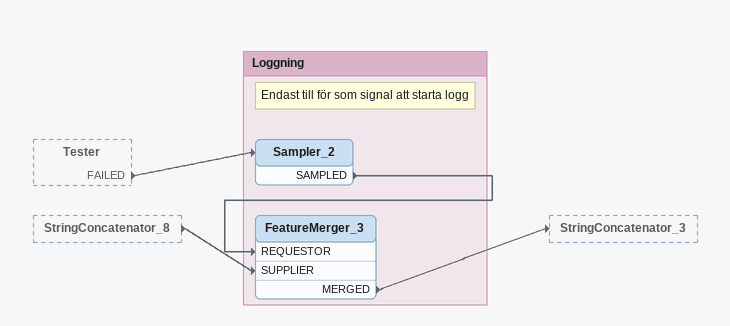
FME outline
Tester [outside]
    FAILED -> Sampler_2
StringConcatenator_8 [outside]
    -> FeatureMerger_3 [SUPPLIER]

Bookmark: Loggning
Note: Endast till för som signal att starta logg
Sampler_2
    SAMPLED -> FeatureMerger_3 [REQUESTOR]
FeatureMerger_3
    MERGED -> StringConcatenator_3
